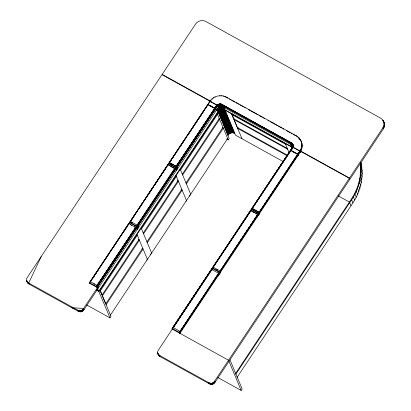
<?xml version="1.0" encoding="UTF-8"?>
<svg xmlns="http://www.w3.org/2000/svg" width="411" height="411" viewBox="0 0 411 411"><rect width="100%" height="100%" fill="white"/><g stroke="black" fill="none" stroke-linecap="round" stroke-linejoin="round"><path stroke-width="0.62" d="M26.926 280.672L27.362 282.583L29.176 284.145L77.915 311.106C79.996 312.56 82.93 311.738 84.091 309.519L218.282 107.435C217.496 104.24 216.047 104.841 214.753 108.078L207.915 104.379L209.918 101.353L217.732 105.735L219.602 104.666L221.616 104.964L292.236 144.174M179.936 333.321L300.734 151.407L349.335 178.292L349.792 179.391L215.215 382.066C214.054 384.285 211.12 385.107 209.035 383.653L160.295 356.686C157.855 355.515 156.663 352.047 158.523 349.853L172.301 329.098L228.537 360.211M235.477 373.635L351.369 199.104C358.233 188.834 361.665 176.206 360.308 163.876C363.601 170.565 361.993 178.451 360.653 185.474C359.106 191.66 356.45 197.542 352.941 202.859L237.049 377.39M300.703 152.424L300.117 151.022L292.868 147.01C293.886 145.088 292.473 142.889 290.536 142.298L222.854 104.856L222.664 105.324L220.758 104.466L218.688 104.651L217.614 105.463L218.375 107.266M300.98 140.865L299.013 137.88L296.418 135.877L227.555 97.777C221.991 93.965 213.751 95.614 209.949 101.137L217.203 105.149C218.611 103.829 221.154 103.5 222.783 104.969L290.464 142.417L292.144 143.84L293.125 146.013C289.817 140.5 294.255 144.739 292.647 147.179L299.866 151.099L300.426 152.188M292.868 147.01L293.074 145.551L292.683 143.876M293.197 145.54C292.401 145.895 292.478 147.79 293.166 145.992M292.575 145.437L291.491 143.46C288.132 140.742 295.026 144.924 292.55 146.922L292.976 145.571M300.117 151.022L301.746 146.645L301.397 141.944C302.563 145.042 301.998 148.618 300.277 151.397L299.362 150.899L300.277 151.397L300.533 150.935L300.96 151.957M383.448 121.06C384.794 123.454 384.994 126.542 383.355 128.854L349.951 179.16L349.489 178.061L382.893 127.754C385.107 124.692 384.11 119.93 380.704 118.193L205.834 21.449C202.382 19.523 197.676 20.817 195.538 24.095L162.134 74.401L210.175 100.983M220.332 103.844C212.323 107.143 221.226 102.611 222.854 104.856L220.332 103.844L221.072 106.151L222.259 106.495L292.247 145.217M292.56 146.968L292.858 145.633M172.543 329.668L172.122 328.466L179.453 332.432L180.018 333.516M250.479 210.473L257.779 214.249L258.118 214.737L220.322 271.409M292.683 144.816L292.575 143.948M292.822 146.732L292.647 147.179L292.822 146.732C293.187 145.864 292.247 142.242 291.491 143.46L221.544 104.759C221.586 103.361 218.128 104.147 217.419 105.283L217.66 104.718L217.203 105.149M220.805 103.911L221.488 106.213M293.074 145.551L292.822 146.126M292.853 145.73L293.161 145.098M41.182 256.556L28.713 283.045L29.176 284.145M292.724 146.47C293.5 146.136 292.18 147.652 292.945 146.419M180.321 331.646L218.873 273.587M258.098 214.773L256.896 214.126M259.372 212.595L298.062 154.582L290.464 150.246L291.512 151.058M89.86 283.636L89.485 282.732L129.491 222.474L136.781 226.523L137.855 228.557M216.217 110.544L215.143 108.509L207.858 104.461L129.563 222.33L136.878 226.369L137.957 228.403M89.485 282.732L129.563 222.5M129.665 222.346L168.654 163.629L175.872 167.652L176.946 169.686M168.618 163.557L207.925 104.486M208.012 104.353L209.99 101.378M90.538 281.972L90.317 281.787L98.804 269.005M99.868 267.407L109.418 253.022M110.127 251.958L111.895 249.297M112.599 248.229L114.371 245.567M115.075 244.499L128.926 223.461M130.539 221.735L130.318 221.55L137.772 210.319M138.486 209.25L140.259 206.574M140.973 205.505L142.745 202.834M143.46 201.76L153.401 186.784M154.11 185.715L167.914 164.575L175.23 168.613L176.273 170.699M169.722 162.206L171.135 160.074M172.199 158.476L184.22 140.377M184.924 139.308L186.697 136.647M187.401 135.584L204.37 110.025M205.079 108.961L206.846 106.3M89.583 282.706L129.671 222.551M129.768 222.397L168.762 163.681M168.715 163.532L208.033 104.538M208.12 104.409L210.098 101.43M90.389 281.874L91.807 279.747M92.865 278.149L94.283 276.017M95.342 274.42L96.755 272.288M97.818 270.69L98.881 269.092M100.294 266.96L101.353 265.362M102.771 263.23L103.829 261.632M105.601 258.971L106.305 257.908M108.078 255.241L109.49 253.109M110.554 251.511L111.967 249.385M113.025 247.787L114.443 245.655M115.501 244.057L116.919 241.925M117.978 240.327L119.396 238.195M120.808 236.068L121.872 234.47M123.285 232.338L125.052 229.672M125.761 228.608L127.528 225.947M128.237 224.879L128.869 223.728M131.099 220.568L132.522 218.431M133.585 216.823L134.649 215.22M136.426 212.544L137.135 211.475M138.913 208.803L140.336 206.661M141.399 205.058L142.817 202.921M144.24 200.779L145.304 199.176M146.727 197.033L147.79 195.43M149.214 193.293L150.986 190.617M152.055 189.014L153.473 186.871M154.541 185.269L155.959 183.131M157.028 181.523L158.446 179.386M159.869 177.249L161.641 174.572M162.355 173.504L164.128 170.827M164.837 169.758L166.614 167.087M170.149 161.759L171.212 160.162M172.625 158.035L173.683 156.437M175.101 154.305L176.16 152.707M177.573 150.58L178.636 148.982M180.403 146.321L181.816 144.189M182.88 142.591L184.292 140.464M185.351 138.867L186.769 136.735M187.827 135.137L189.24 133.01M190.303 131.412L191.716 129.28M192.78 127.682L194.192 125.555M195.251 123.958L197.372 120.762M198.081 119.699L199.849 117.037M200.558 115.969L202.325 113.308M203.029 112.244L203.738 111.176M205.505 108.514L206.918 106.387M89.685 282.763L96.323 286.431L136.303 226.22M136.406 226.071L175.394 167.354M168.823 163.588L175.456 167.256L214.665 108.211M96.323 286.431L136.478 226.322M136.58 226.173L175.569 167.457M175.456 167.256L214.845 108.314M214.753 108.078L216.905 105.206M96.498 286.534L136.637 226.425M136.74 226.271L175.728 167.554M175.636 167.359L215.004 108.412M214.932 108.18L217.065 105.303M100.017 290.145L111.011 316.424L110.035 317.888L96.796 286.729L136.781 226.523M136.878 226.369L175.872 167.652M177.007 169.589L175.934 167.554L215.143 108.509M216.304 110.41L215.23 108.376L217.208 105.401M96.919 286.827L136.899 226.615M137.002 226.461L175.99 167.745M176.052 167.652L215.261 108.602M215.349 108.473L217.327 105.493M97.017 286.919L137.002 226.708M137.104 226.553L176.093 167.837M176.155 167.739L215.364 108.694M215.451 108.561L217.429 105.586M97.099 287.006L137.084 226.795M137.187 226.641L176.175 167.924M176.237 167.832L215.446 108.781M215.534 108.653L217.511 105.673M97.166 287.094L137.146 226.882M137.248 226.728L176.237 168.012M176.298 167.919L215.508 108.869M215.595 108.74L217.573 105.761M97.207 287.176L137.192 226.964M137.289 226.815L176.283 168.099M176.345 168.001L215.554 108.951L177.059 167.092M215.641 108.823L217.619 105.848M98.008 286.143L136.539 228.033M138.004 225.906L175.631 169.162M218 111.664L98.835 291.116L96.636 289.899M218.205 112.157L99.041 291.61L96.868 290.407M141.482 228.922L176.34 176.427L175.589 176.016M180.552 170.082L217.517 114.412L216.767 114.001M138.99 239.392L102.026 295.062L100.299 290.937L137.264 235.272L136.519 234.856M143.208 233.047L178.061 180.552M182.279 174.202L219.243 118.538M143.552 233.869L178.41 181.379L177.285 180.753M182.623 175.029L219.587 119.36L218.837 118.949M142.668 248.193L105.704 303.857L102.37 295.884L139.334 240.219L138.209 239.598M146.886 241.843L181.744 189.348M185.957 183.003L222.921 127.333M287.407 148.463L233.7 118.748L231.974 114.623L232.462 113.893M106.11 304.715L143.074 249.045L141.949 248.424M147.292 242.701L182.145 190.206L181.02 189.584M186.363 183.861L223.327 128.191L222.202 127.569M287.731 155.404L237.378 127.544L234.044 119.57L234.532 118.841M227.627 134.68C228.963 132.363 232.2 131.279 234.522 132.789M227.905 135.342C229.235 133.02 232.477 131.936 234.794 133.447M146.85 260.137L147.58 259.038M150.334 254.887L151.063 253.787M185.921 201.298L186.651 200.198M189.404 196.047L190.134 194.948M110.436 315.052L227.648 138.528M226.574 138.99L228.223 139.904L229.199 138.435L217.008 109.295M238.175 127.693L237.686 128.427L286.919 155.666M172.075 328.538L292.591 147.133C294.055 147.621 291.286 150.426 290.531 150.256M172.096 328.61L292.678 147.159M172.897 327.577L186.692 306.801M187.395 305.738L211.449 269.513M217.511 260.384L212.893 267.34L213.925 267.91M218.22 259.315L250.54 210.648M259.017 197.876L251.948 208.526L252.976 209.096M259.726 196.812L279.172 167.529M279.881 166.46L281.648 163.799M282.352 162.735L284.119 160.074M284.828 159.011L290.485 150.488M172.389 328.533L212.369 268.321L219.438 272.221L219.998 273.31M212.369 268.321L212.168 268.126L212.472 268.172L251.46 209.456L258.529 213.35L259.089 214.439M251.46 209.456L251.219 209.317L251.527 209.358L290.736 150.313M290.824 150.179L292.796 147.205L292.01 145.386L290.849 144.446L292.334 147.986M172.538 328.605L212.518 268.393M212.472 268.172L251.609 209.523M251.527 209.358L290.88 150.38M290.967 150.246L292.945 147.272M172.707 328.697L212.693 268.486M212.621 268.239L251.784 209.615M251.671 209.425L291.055 150.472M179.345 332.365L219.325 272.154M212.79 268.332L219.428 272L258.416 213.283M251.845 209.518L258.478 213.191L297.687 154.14M291.142 150.339L297.775 154.012L299.753 151.032M179.453 332.432L219.438 272.221M220.101 273.156L219.541 272.072L258.529 213.35M259.151 214.342L258.591 213.258L297.8 154.207M298.638 155.615L297.888 154.079L299.866 151.099M179.54 332.499L219.525 272.288M219.623 272.133L258.617 213.417M258.678 213.319L297.888 154.274M297.975 154.14L299.953 151.166M179.602 332.556L219.587 272.344M258.673 213.479L219.685 272.195L258.709 213.535M258.74 213.381L297.949 154.336M298.037 154.202L300.009 151.227M179.638 332.612L219.618 272.406M258.776 213.437L297.985 154.392M298.073 154.259L300.045 151.284M157.788 353.583L159.838 355.587L208.577 382.554C210.658 384.008 213.592 383.186 214.753 380.966L349.335 178.292M235.755 374.293L351.646 199.767C358.829 189.014 362.276 175.641 360.344 162.787M217.809 377.519L241.185 390.45L242.156 388.986L229.97 359.846M210.021 101.214L161.98 74.638L27.398 277.307C25.77 279.151 26.381 282.136 28.713 283.045L77.453 310.007C79.539 311.461 82.472 310.639 83.633 308.42L97.412 287.664L89.778 283.441M234.547 133.308L223.651 107.266C221.421 105.992 218.472 106.999 217.136 109.105L228.033 135.147M218.051 104.43L217.614 105.463L218.472 104.199M293.064 144.667L292.735 144.965M96.174 290.669L97.875 288.763M217.732 105.73L218.801 104.928M218.38 107.261L219.443 106.459L221.072 106.151M218.529 104.312L217.563 105.406L218.575 104.409M292.401 143.521L292.144 143.963L292.879 145.71M292.904 144.256L292.591 144.605L293.326 146.352M219.078 106.66C216.551 103.906 221.478 103.644 222.783 104.969M218.621 104.502L217.645 105.519C218.924 104.147 221.241 103.813 222.726 105.077L220.311 104.271M207.858 104.461L208.13 104.887M167.878 164.626L175.564 169.024M128.787 223.497L136.473 227.894M220.656 106.146L219.885 104.266L220.317 103.973M219.875 104.178L221.272 104.04L221.889 106.331M293.043 145.987L292.781 144.806M219.885 104.266L221.55 104.543L291.543 143.156L292.699 144.379M172.846 327.372L173.144 327.397M220.342 104.404L222.69 105.17M73.569 307.86L83.633 308.42L84.091 309.519M220.322 104.343L221.534 104.625L291.507 143.244L292.596 144.492L291.974 143.305L290.464 142.417M220.435 104.62L220.846 104.677M220.758 104.466L222.67 105.252M221.159 104.584L291.481 143.398L292.483 144.482M130.23 221.318L137.253 225.161M252.051 208.341L252.344 208.418M213.001 267.155L220.209 271.06L220.743 272.185M173 327.392L173.288 327.464M225.521 97.037L227.319 97.936M221.252 104.795L221.637 104.969M250.967 210.483L250.52 210.596M213.119 267.201L213.437 267.361M176.129 166.244L169.291 162.54L169.594 162.926M252.318 208.454L259.151 212.179M212.05 269.446L211.429 269.467M173.262 327.505L180.475 331.667M229.359 99.061L230.458 99.673M231.557 100.279L234.856 102.103M235.95 102.709L238.699 104.23M239.798 104.836L243.091 106.66M244.191 107.266L245.29 107.877M248.583 109.701L249.683 110.307L249.523 109.927M250.787 110.919L257.964 114.89M259.069 115.501L262.382 117.33M263.487 117.942L264.592 118.553M267.905 120.387L269.01 120.998M270.114 121.61L273.423 123.444L273.269 123.064M273.973 123.747L277.271 125.571M278.37 126.177L281.663 128.001M282.763 128.607L283.862 129.218M286.606 130.734L289.904 132.558M290.998 133.164L292.098 133.775M293.197 134.382L294.846 135.296M349.489 178.061L300.888 151.171C302.609 147.847 302.609 143.788 300.821 140.49M224.889 109.768L291.589 146.67M225.1 110.266L291.795 147.164M231.974 114.623L285.686 144.338M208.665 105.185L214.547 108.437M292.565 151.602L295.237 153.082M234.044 119.57L287.757 149.285M297.189 155.158L298.283 155.764M283.41 161.667L235.513 135.168L223.903 107.405M338.258 195.888L349.407 202.058L350.979 205.813M169.471 162.612L176.602 166.547L177.68 168.582M252.493 208.547L259.526 212.615M171.197 163.809L172.8 164.698M251.111 210.627L258.005 214.491M171.926 167.113L173.529 168.001M253.15 212.055L254.224 212.646M131.073 222.032L132.676 222.921M216.576 269.339L217.645 269.929M130.698 224.802L131.767 225.392M134.438 226.872L135.512 227.463M218.102 274.271L219.191 274.872M90.415 281.663L97.253 285.398M93.749 283.749L94.818 284.34M86.664 304.957L110.035 317.888M135.63 227.237L136.411 227.812M97.053 285.337L97.746 285.82M176.278 166.388L176.946 166.943L177.655 168.618M137.228 225.197L137.829 225.67M290.372 142.617L292.396 144.148M291.584 143.67L291.933 143.901M290.407 142.519L292.385 144.21M71.375 307.202L74.026 308.959M180.182 331.333L180.748 332.422M137.551 225.356L137.891 225.757M291.846 143.691L290.351 142.699L292.396 144.266M298.761 137.891L297.79 136.781M298.129 137.593L300.025 139.524M218.883 273.248L219.361 274.271M291.831 143.629L292.144 143.963M217.743 104.81L218.734 106.917M382.795 120.551L383.91 122.159M301.16 141.302L299.013 137.88M292.01 145.386L292.853 147.066M218.123 104.533L218.318 104.856M259.408 212.369L259.798 213.371M218.95 273.418L211.439 269.364M137.916 225.721L138.599 227.432M136.509 227.843L137.182 229.569M97.921 285.958L98.604 287.669M218.657 104.584L219.443 106.459M383.807 121.959L384.264 123.059M382.96 120.218L383.417 121.317M384.023 122.899L384.48 123.999M384.095 123.875L384.552 124.975M384.023 124.857L384.48 125.956M383.802 125.843L384.259 126.942M383.427 126.814L383.884 127.913M382.893 127.754L383.355 128.854M360.617 162.653L361.48 164.719L361.88 167.631M360.539 166.82L362.112 170.575M360.601 169.784L362.173 173.54M360.483 172.759L362.055 176.514M360.195 175.749L361.762 179.504M359.728 178.739L361.295 182.494M359.08 181.719L360.653 185.474M358.253 184.688L359.825 188.444M357.246 187.637L358.818 191.392M356.054 190.56L357.627 194.316M354.678 193.453L356.25 197.208M353.116 196.304L354.688 200.059M351.369 199.104L352.941 202.859M300.025 139.124L300.184 139.504M301.746 143.47L301.905 143.85M301.864 145.047L302.023 145.422M301.746 146.645L301.905 147.02M296.418 135.877L296.578 136.252L295.237 135.219M301.386 148.243L301.546 148.618M300.785 149.794L300.944 150.174M298.751 150.267L298.91 150.642M292.298 145.771L292.791 146.953M291.671 145.037L292.658 147.395M291.286 144.718L292.519 147.672M290.598 144.307L292.329 148.438M285.301 143.573L289.18 152.841M227.555 97.777L227.715 98.152M226.374 97.119L226.528 97.499M224.858 96.431L225.017 96.806M231.593 113.857L242.012 138.764M223.224 95.953L223.384 96.328M221.55 95.706L221.704 96.087M219.854 95.691L220.013 96.071M223.183 107.04L234.08 133.087M222.7 106.875L233.592 132.917M221.544 104.759L222.259 106.495M222.202 106.762L233.094 132.81M221.693 106.711L232.59 132.753M221.185 106.706L232.081 132.753M220.676 106.757L231.573 132.804M220.239 106.197L219.382 103.901M220.178 106.86L231.074 132.907M219.834 106.305L218.919 104.024M219.68 107.024L230.576 133.066M214.948 96.955L215.102 97.335M219.191 107.25L230.083 133.298M218.714 107.538L229.61 133.585M218.262 107.877L229.158 133.919M213.448 97.792L213.607 98.167M217.84 108.252L228.737 134.299M217.465 108.663L228.357 134.71M212.066 98.82L212.22 99.2M217.234 113.621L228.223 139.904M210.833 100.027L210.987 100.402M211.316 101.892L211.475 102.267L209.949 101.137M258.072 214.496L258.452 215.4M257.07 215.975L257.558 217.142M180.265 169.291L190.683 194.192M218 274.815L218.488 275.987M176.052 175.636L186.471 200.542M228.994 361.31L241.185 390.45M214.753 380.966L215.215 382.066M214.342 381.536L214.799 382.636M213.91 382.025L214.367 383.124M213.458 382.435L213.915 383.535M212.985 382.769L213.448 383.869M212.502 383.021L212.96 384.121M211.994 383.191L212.456 384.29M211.47 383.283L211.932 384.383M210.93 383.299L211.388 384.398M210.365 383.232L210.828 384.331M209.79 383.083L210.247 384.187M209.194 382.857L209.651 383.961M208.577 382.554L209.035 383.653M141.194 228.131L151.613 253.037M137.962 225.803L138.625 227.391M136.55 227.93L137.217 229.518M136.981 234.476L147.4 259.382M159.838 355.587L160.295 356.686M159.257 355.232L159.715 356.332M158.759 354.852L159.221 355.952M158.348 354.452L158.81 355.551M157.567 352.628L158.03 353.727M157.634 353.116L158.487 355.13M97.217 289.313L97.71 290.495M83.217 308.99L83.68 310.089M82.786 309.483L83.243 310.582M82.334 309.894L82.796 310.993M81.866 310.223L82.323 311.322M81.378 310.475L81.835 311.574M80.869 310.649L81.332 311.749M80.345 310.742L80.808 311.841M79.806 310.752L80.263 311.851M79.246 310.685L79.703 311.785M78.665 310.541L79.128 311.641M78.069 310.315L78.527 311.415M77.453 310.007L77.915 311.106M28.133 282.686L28.595 283.785M27.635 282.306L28.097 283.41M27.229 281.905L27.686 283.009M26.515 280.574L27.362 282.583M158.096 354.215L158.245 354.683M361.022 162.417L361.48 164.719"/></g></svg>
